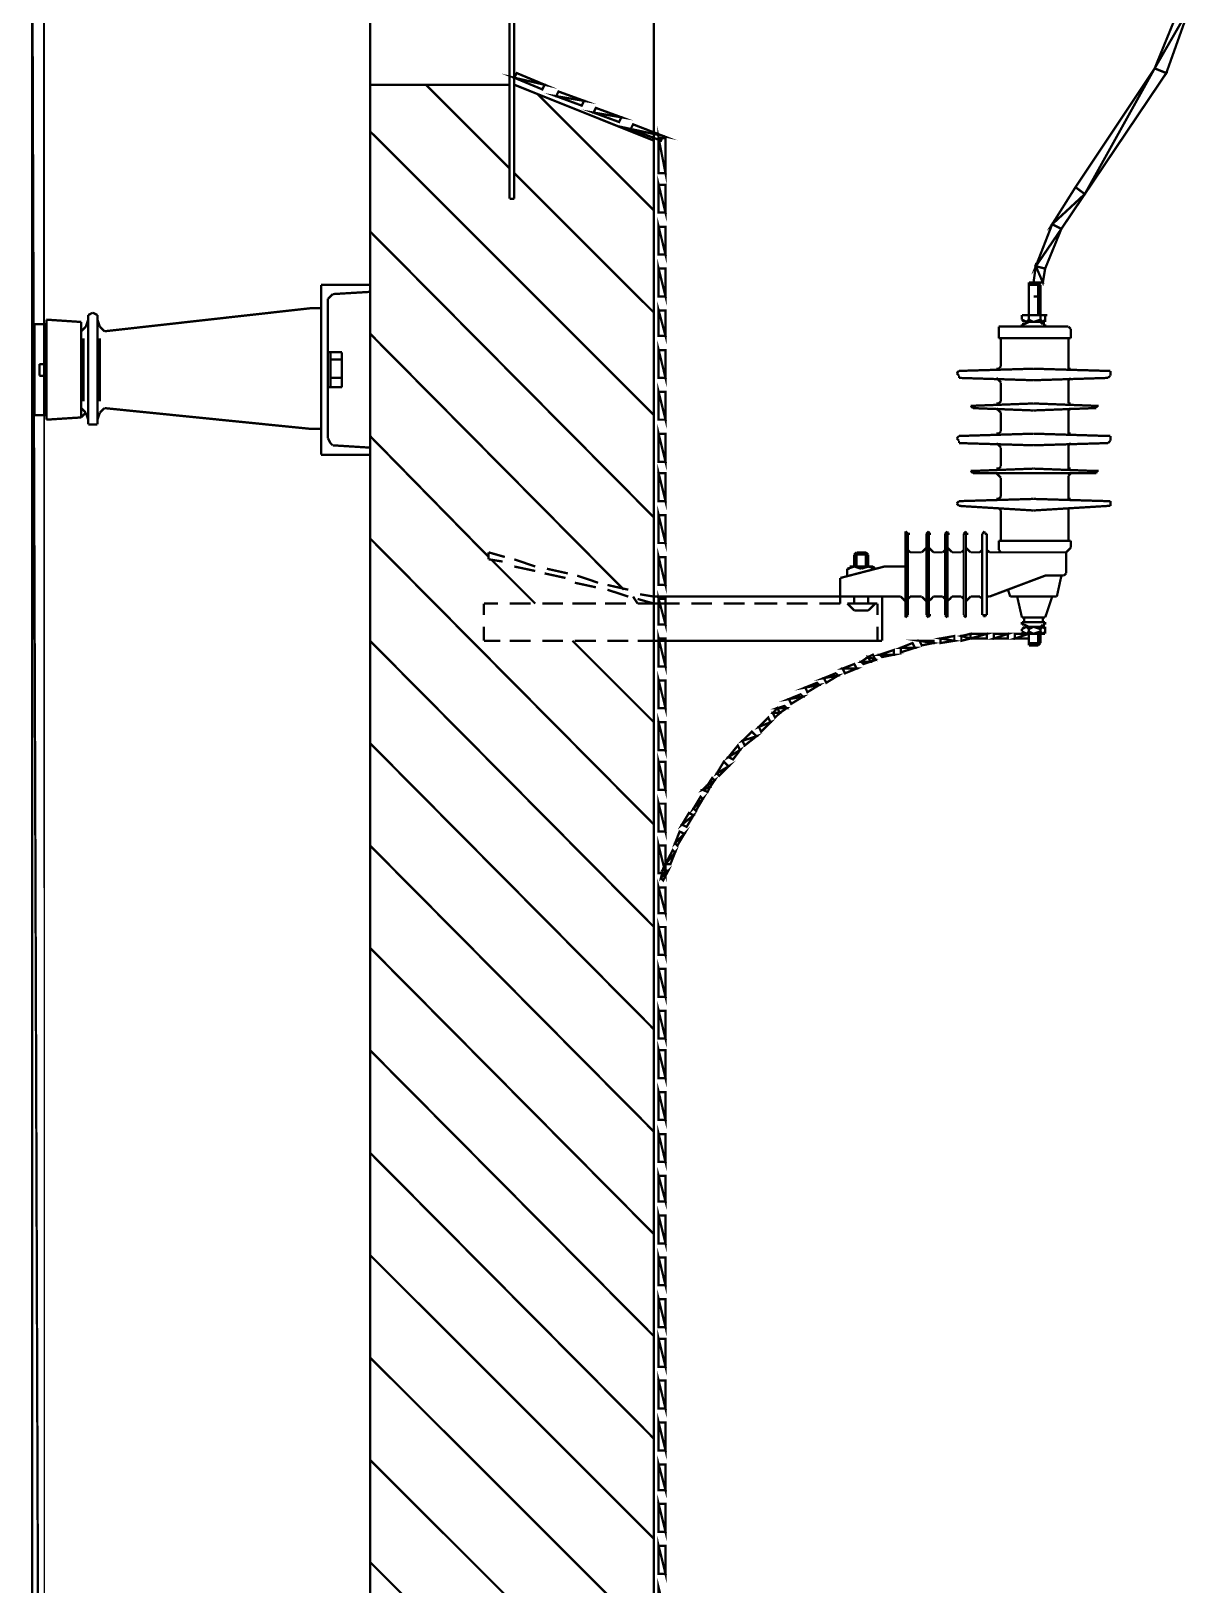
# Model space of a CAD drawing. Header units: metres. Extents: x 3290 to 4536, y 1562 to 1983.
# Drawn here: x 4060.8 to 4072.28, y 1719.01 to 1734.34 of the extents above; entities that cross this region are included whole.
import ezdxf

# ---------------------------------------------------------------- set-up
doc = ezdxf.new("R2010")
doc.units = ezdxf.units.M
for name, color, linetype in [('C00-00-00-BLACK', 7, 'Continuous'), ('C00-FF-00', 3, 'Continuous'), ('CFF-00-00', 1, 'Continuous')]:
    doc.layers.add(name, color=color, linetype=linetype)

msp = doc.modelspace()

# ---------------------------------------------------------------- linework, layer by layer
at = {"layer": 'C00-00-00-BLACK', "const_width": 0.0229}
for points in [[(4065.523, 1732.684), (4065.523, 1740.558)], [(4065.569, 1740.558), (4065.569, 1732.684)], [(4064.146, 1736.219), (4064.146, 1681.01)], [(4066.947, 1736.082), (4066.947, 1680.458)], [(4065.523, 1733.809), (4064.146, 1733.809)], [(4065.523, 1732.982), (4064.696, 1733.809)], [(4066.947, 1733.257), (4065.569, 1733.809)], [(4066.947, 1732.569), (4065.799, 1733.717)], [(4066.947, 1730.549), (4064.146, 1733.349)], [(4066.947, 1731.56), (4065.569, 1732.936)], [(4065.569, 1732.684), (4065.523, 1732.684)], [(4066.947, 1729.539), (4064.146, 1732.362)], [(4064.146, 1731.834), (4063.663, 1731.834)], [(4063.663, 1730.158), (4063.663, 1731.834)], [(4063.709, 1731.834), (4063.663, 1731.834)], [(4070.737, 1731.858), (4070.645, 1731.858)], [(4070.645, 1731.858), (4070.645, 1731.834)], [(4070.645, 1731.536), (4070.645, 1731.834)], [(4070.645, 1731.536), (4070.645, 1731.834)], [(4070.76, 1731.834), (4070.645, 1731.834)], [(4070.737, 1731.858), (4070.76, 1731.834)], [(4070.737, 1731.536), (4070.737, 1731.834)], [(4070.76, 1731.536), (4070.76, 1731.834)], [(4063.755, 1731.72), (4063.731, 1731.697)], [(4063.731, 1731.697), (4063.731, 1730.32)], [(4063.777, 1731.743), (4063.755, 1731.72)], [(4064.146, 1731.765), (4063.777, 1731.743)], [(4070.691, 1731.72), (4070.737, 1731.72)], [(4060.953, 1731.491), (4060.953, 1730.504)], [(4060.953, 1731.491), (4061.297, 1731.468)], [(4061.297, 1731.468), (4061.297, 1730.526)], [(4061.366, 1731.491), (4061.342, 1731.422)], [(4061.411, 1731.56), (4061.366, 1731.536)], [(4061.366, 1731.536), (4061.366, 1731.491)], [(4061.366, 1731.491), (4061.366, 1730.504)], [(4061.457, 1731.536), (4061.411, 1731.56)], [(4061.457, 1731.491), (4061.457, 1731.536)], [(4061.457, 1731.491), (4061.481, 1731.422)], [(4061.457, 1731.491), (4061.457, 1730.504)], [(4063.571, 1731.605), (4061.526, 1731.376)], [(4063.663, 1731.605), (4063.571, 1731.605)], [(4070.622, 1731.536), (4070.577, 1731.536)], [(4070.599, 1731.536), (4070.577, 1731.536)], [(4070.577, 1731.536), (4070.577, 1731.491)], [(4070.577, 1731.491), (4070.622, 1731.468)], [(4070.577, 1731.491), (4070.599, 1731.468)], [(4070.806, 1731.536), (4070.599, 1731.536)], [(4070.645, 1731.468), (4070.599, 1731.445)], [(4070.806, 1731.468), (4070.599, 1731.468)], [(4070.645, 1731.536), (4070.622, 1731.536)], [(4070.622, 1731.468), (4070.645, 1731.491)], [(4070.691, 1731.536), (4070.645, 1731.536)], [(4070.645, 1731.491), (4070.645, 1731.536)], [(4070.645, 1731.491), (4070.691, 1731.468)], [(4070.76, 1731.536), (4070.691, 1731.536)], [(4070.691, 1731.468), (4070.76, 1731.491)], [(4070.783, 1731.536), (4070.76, 1731.536)], [(4070.76, 1731.491), (4070.76, 1731.536)], [(4070.76, 1731.491), (4070.783, 1731.468)], [(4070.76, 1731.468), (4070.783, 1731.445)], [(4070.806, 1731.536), (4070.783, 1731.536)], [(4070.783, 1731.468), (4070.806, 1731.491)], [(4070.806, 1731.536), (4070.829, 1731.536)], [(4070.806, 1731.491), (4070.806, 1731.536)], [(4070.806, 1731.491), (4070.806, 1731.468)], [(4060.953, 1731.445), (4060.837, 1731.445)], [(4060.837, 1731.445), (4060.837, 1730.549)], [(4060.93, 1731.445), (4060.93, 1730.549)], [(4061.342, 1731.422), (4061.297, 1731.376)], [(4061.481, 1731.422), (4061.526, 1731.376)], [(4066.649, 1728.826), (4064.146, 1731.353)], [(4070.37, 1731.422), (4070.348, 1731.422)], [(4070.348, 1731.422), (4070.348, 1731.307)], [(4071.013, 1731.422), (4070.37, 1731.422)], [(4070.599, 1731.445), (4070.577, 1731.445)], [(4070.577, 1731.445), (4070.577, 1731.422)], [(4070.806, 1731.445), (4070.783, 1731.445)], [(4070.806, 1731.422), (4070.806, 1731.445)], [(4071.036, 1731.422), (4071.013, 1731.422)], [(4071.059, 1731.399), (4071.036, 1731.422)], [(4071.059, 1731.399), (4071.059, 1731.307)], [(4061.32, 1731.307), (4061.32, 1730.686)], [(4061.481, 1731.307), (4061.481, 1730.686)], [(4063.869, 1731.169), (4063.731, 1731.169)], [(4063.755, 1731.169), (4063.755, 1730.824)], [(4063.869, 1731.169), (4063.869, 1730.824)], [(4071.059, 1731.307), (4070.348, 1731.307)], [(4070.37, 1731.307), (4070.37, 1731.031)], [(4071.036, 1731.307), (4071.036, 1731.031)], [(4060.93, 1731.053), (4060.884, 1731.053)], [(4060.884, 1731.053), (4060.908, 1731.053)], [(4060.884, 1730.938), (4060.884, 1731.053)], [(4060.884, 1731.053), (4060.884, 1730.962)], [(4060.884, 1731.053), (4060.884, 1730.938)], [(4063.869, 1731.099), (4063.755, 1731.099)], [(4070.691, 1731.007), (4069.956, 1730.985)], [(4070.324, 1731.007), (4070.348, 1731.007)], [(4070.348, 1731.007), (4070.37, 1731.031)], [(4071.426, 1730.985), (4070.691, 1731.007)], [(4071.036, 1731.031), (4071.036, 1731.007)], [(4071.036, 1731.007), (4071.059, 1731.007)], [(4060.93, 1730.938), (4060.884, 1730.938)], [(4063.869, 1730.916), (4063.755, 1730.916)], [(4069.956, 1730.985), (4069.933, 1730.962)], [(4069.933, 1730.962), (4069.956, 1730.938)], [(4069.956, 1730.985), (4069.979, 1730.985)], [(4069.956, 1730.938), (4069.956, 1730.916)], [(4070.691, 1730.893), (4069.956, 1730.916)], [(4070.691, 1730.893), (4069.956, 1730.916)], [(4070.348, 1730.893), (4070.324, 1730.916)], [(4070.37, 1730.87), (4070.348, 1730.893)], [(4070.37, 1730.87), (4070.37, 1730.686)], [(4071.426, 1730.916), (4070.691, 1730.893)], [(4070.691, 1730.893), (4071.426, 1730.916)], [(4071.059, 1730.916), (4071.036, 1730.893)], [(4071.036, 1730.893), (4071.036, 1730.87)], [(4071.036, 1730.87), (4071.036, 1730.686)], [(4071.449, 1730.985), (4071.426, 1730.985)], [(4071.426, 1730.916), (4071.449, 1730.938)], [(4071.449, 1730.962), (4071.449, 1730.985)], [(4071.449, 1730.938), (4071.449, 1730.962)], [(4063.869, 1730.824), (4063.731, 1730.824)], [(4060.814, 1730.549), (4060.93, 1730.549)], [(4060.953, 1730.549), (4060.837, 1730.549)], [(4061.342, 1730.572), (4061.297, 1730.618)], [(4061.297, 1730.526), (4061.342, 1730.572)], [(4061.342, 1730.572), (4061.366, 1730.504)], [(4061.457, 1730.504), (4061.481, 1730.572)], [(4061.481, 1730.572), (4061.503, 1730.595)], [(4061.503, 1730.595), (4061.526, 1730.618)], [(4061.526, 1730.618), (4063.571, 1730.412)], [(4070.094, 1730.641), (4070.071, 1730.641)], [(4070.071, 1730.641), (4070.094, 1730.618)], [(4070.691, 1730.664), (4070.094, 1730.641)], [(4070.094, 1730.641), (4070.116, 1730.641)], [(4070.691, 1730.595), (4070.094, 1730.618)], [(4070.094, 1730.618), (4070.116, 1730.618)], [(4070.324, 1730.664), (4070.348, 1730.664)], [(4070.348, 1730.595), (4070.324, 1730.618)], [(4070.348, 1730.664), (4070.37, 1730.686)], [(4070.37, 1730.572), (4070.348, 1730.595)], [(4070.37, 1730.572), (4070.37, 1730.389)], [(4071.288, 1730.641), (4070.691, 1730.664)], [(4071.288, 1730.618), (4070.691, 1730.595)], [(4071.036, 1730.686), (4071.036, 1730.664)], [(4071.036, 1730.664), (4071.059, 1730.664)], [(4071.059, 1730.618), (4071.036, 1730.595)], [(4071.036, 1730.595), (4071.036, 1730.572)], [(4071.036, 1730.572), (4071.036, 1730.389)], [(4071.312, 1730.641), (4071.288, 1730.641)], [(4071.288, 1730.618), (4071.312, 1730.618)], [(4071.312, 1730.618), (4071.312, 1730.641)], [(4071.312, 1730.641), (4071.334, 1730.641)], [(4060.953, 1730.504), (4061.297, 1730.526)], [(4061.366, 1730.504), (4061.366, 1730.457)], [(4061.366, 1730.457), (4061.411, 1730.457)], [(4061.411, 1730.457), (4061.457, 1730.457)], [(4061.457, 1730.457), (4061.457, 1730.504)], [(4063.663, 1730.412), (4063.571, 1730.412)], [(4070.348, 1730.366), (4070.37, 1730.389)], [(4071.036, 1730.389), (4071.036, 1730.366)], [(4063.731, 1730.32), (4063.755, 1730.273)], [(4063.755, 1730.273), (4063.777, 1730.251)], [(4064.146, 1730.228), (4063.777, 1730.251)], [(4065.316, 1729.149), (4064.146, 1730.343)], [(4069.956, 1730.343), (4069.933, 1730.32)], [(4069.933, 1730.32), (4069.956, 1730.297)], [(4070.691, 1730.366), (4069.956, 1730.343)], [(4069.956, 1730.343), (4069.979, 1730.343)], [(4069.956, 1730.297), (4069.956, 1730.273)], [(4070.691, 1730.251), (4069.956, 1730.273)], [(4070.324, 1730.366), (4070.348, 1730.366)], [(4070.348, 1730.251), (4070.324, 1730.273)], [(4070.37, 1730.228), (4070.348, 1730.251)], [(4071.426, 1730.343), (4070.691, 1730.366)], [(4071.426, 1730.273), (4070.691, 1730.251)], [(4071.036, 1730.366), (4071.059, 1730.366)], [(4071.059, 1730.273), (4071.036, 1730.251)], [(4071.036, 1730.251), (4071.036, 1730.228)], [(4071.449, 1730.343), (4071.426, 1730.343)], [(4071.426, 1730.273), (4071.449, 1730.297)], [(4071.449, 1730.32), (4071.449, 1730.343)], [(4071.449, 1730.297), (4071.449, 1730.32)], [(4064.146, 1730.158), (4063.663, 1730.158)], [(4063.709, 1730.158), (4063.663, 1730.158)], [(4070.37, 1730.228), (4070.37, 1730.043)], [(4071.036, 1730.228), (4071.036, 1730.043)], [(4070.094, 1729.998), (4070.071, 1729.998)], [(4070.071, 1729.998), (4070.094, 1729.975)], [(4070.691, 1730.021), (4070.094, 1729.998)], [(4070.094, 1729.998), (4070.116, 1729.998)], [(4070.691, 1729.975), (4070.094, 1729.975)], [(4070.094, 1729.975), (4070.116, 1729.975)], [(4070.324, 1730.021), (4070.348, 1730.021)], [(4070.348, 1729.951), (4070.324, 1729.975)], [(4070.348, 1730.021), (4070.37, 1730.043)], [(4070.37, 1729.929), (4070.348, 1729.951)], [(4070.37, 1729.929), (4070.37, 1729.745)], [(4070.691, 1730.021), (4071.288, 1729.998)], [(4071.288, 1729.975), (4070.691, 1729.975)], [(4071.036, 1730.043), (4071.036, 1730.021)], [(4071.036, 1730.021), (4071.059, 1730.021)], [(4071.059, 1729.975), (4071.036, 1729.951)], [(4071.036, 1729.951), (4071.036, 1729.929)], [(4071.036, 1729.929), (4071.036, 1729.745)], [(4071.312, 1729.998), (4071.288, 1729.998)], [(4071.288, 1729.975), (4071.312, 1729.975)], [(4071.312, 1729.975), (4071.312, 1729.998)], [(4071.312, 1729.998), (4071.334, 1729.998)], [(4069.956, 1729.7), (4069.933, 1729.677)], [(4069.933, 1729.677), (4069.956, 1729.653)], [(4070.691, 1729.722), (4069.956, 1729.7)], [(4069.956, 1729.7), (4069.979, 1729.7)], [(4070.691, 1729.608), (4069.956, 1729.653)], [(4069.956, 1729.653), (4069.979, 1729.653)], [(4070.324, 1729.722), (4070.348, 1729.722)], [(4070.348, 1729.631), (4070.324, 1729.631)], [(4070.348, 1729.722), (4070.37, 1729.745)], [(4070.37, 1729.608), (4070.348, 1729.631)], [(4071.426, 1729.7), (4070.691, 1729.722)], [(4071.426, 1729.653), (4070.691, 1729.608)], [(4071.036, 1729.745), (4071.036, 1729.722)], [(4071.036, 1729.722), (4071.059, 1729.722)], [(4071.059, 1729.631), (4071.036, 1729.631)], [(4071.036, 1729.631), (4071.036, 1729.608)], [(4071.449, 1729.7), (4071.426, 1729.7)], [(4071.426, 1729.653), (4071.449, 1729.653)], [(4071.449, 1729.677), (4071.449, 1729.7)], [(4071.449, 1729.653), (4071.449, 1729.677)], [(4070.37, 1729.608), (4070.37, 1729.309)], [(4071.036, 1729.608), (4071.036, 1729.309)], [(4066.947, 1726.508), (4064.146, 1729.333)], [(4069.452, 1729.378), (4069.427, 1729.402)], [(4069.427, 1729.402), (4069.427, 1729.378)], [(4069.427, 1729.378), (4069.427, 1728.575)], [(4069.427, 1729.378), (4069.452, 1729.378)], [(4069.452, 1729.378), (4069.452, 1728.575)], [(4069.452, 1729.378), (4069.474, 1729.378)], [(4069.658, 1729.402), (4069.634, 1729.378)], [(4069.634, 1729.378), (4069.634, 1728.575)], [(4069.658, 1729.378), (4069.658, 1729.402)], [(4069.658, 1729.378), (4069.658, 1728.575)], [(4069.658, 1729.378), (4069.681, 1729.378)], [(4069.841, 1729.402), (4069.819, 1729.378)], [(4069.819, 1729.378), (4069.819, 1728.575)], [(4069.819, 1729.378), (4069.841, 1729.378)], [(4069.841, 1729.378), (4069.841, 1729.402)], [(4069.841, 1729.378), (4069.841, 1728.575)], [(4069.841, 1729.378), (4069.865, 1729.378)], [(4070.025, 1729.402), (4070.002, 1729.378)], [(4070.002, 1729.378), (4070.002, 1728.575)], [(4070.002, 1729.378), (4070.025, 1729.378)], [(4070.025, 1729.378), (4070.025, 1729.402)], [(4070.025, 1729.378), (4070.025, 1728.575)], [(4070.025, 1729.378), (4070.047, 1729.378)], [(4070.208, 1729.402), (4070.186, 1729.378)], [(4070.186, 1729.378), (4070.186, 1728.575)], [(4070.208, 1729.378), (4070.208, 1729.402)], [(4070.232, 1729.378), (4070.208, 1729.378)], [(4070.232, 1729.378), (4070.232, 1728.575)], [(4065.476, 1729.149), (4065.316, 1729.195)], [(4065.316, 1729.126), (4065.316, 1729.195)], [(4068.923, 1729.172), (4068.946, 1729.195)], [(4068.923, 1729.172), (4068.923, 1729.055)], [(4069.06, 1729.172), (4068.923, 1729.172)], [(4068.946, 1729.195), (4069.038, 1729.195)], [(4068.946, 1729.172), (4068.946, 1729.055)], [(4069.06, 1729.172), (4069.038, 1729.195)], [(4069.038, 1729.172), (4069.038, 1729.055)], [(4069.06, 1729.172), (4069.06, 1729.055)], [(4069.452, 1729.241), (4069.452, 1729.218)], [(4069.452, 1729.218), (4069.474, 1729.195)], [(4069.589, 1729.195), (4069.474, 1729.195)], [(4069.589, 1729.195), (4069.612, 1729.218)], [(4069.612, 1729.218), (4069.634, 1729.241)], [(4069.658, 1729.241), (4069.681, 1729.218)], [(4069.681, 1729.218), (4069.703, 1729.195)], [(4069.795, 1729.195), (4069.703, 1729.195)], [(4069.795, 1729.195), (4069.819, 1729.218)], [(4069.819, 1729.218), (4069.819, 1729.241)], [(4069.841, 1729.241), (4069.865, 1729.218)], [(4069.865, 1729.218), (4069.887, 1729.195)], [(4069.979, 1729.195), (4069.887, 1729.195)], [(4069.979, 1729.195), (4070.002, 1729.218)], [(4070.002, 1729.218), (4070.002, 1729.241)], [(4070.025, 1729.241), (4070.047, 1729.218)], [(4070.047, 1729.218), (4070.071, 1729.195)], [(4070.162, 1729.195), (4070.071, 1729.195)], [(4070.162, 1729.195), (4070.186, 1729.218)], [(4070.186, 1729.218), (4070.186, 1729.241)], [(4070.232, 1729.241), (4070.232, 1729.218)], [(4070.232, 1729.218), (4070.256, 1729.195)], [(4070.256, 1729.195), (4071.013, 1729.195)], [(4071.059, 1729.309), (4070.348, 1729.309)], [(4070.348, 1729.309), (4070.348, 1729.241)], [(4070.348, 1729.241), (4070.348, 1729.218)], [(4070.348, 1729.218), (4070.37, 1729.195)], [(4071.013, 1729.195), (4070.989, 1729.195)], [(4071.013, 1729.195), (4071.036, 1729.218)], [(4071.013, 1729.172), (4071.013, 1729.195)], [(4071.013, 1729.011), (4071.013, 1729.172)], [(4071.036, 1729.218), (4071.059, 1729.241)], [(4071.059, 1729.309), (4071.059, 1729.241)], [(4065.454, 1729.104), (4065.316, 1729.126)], [(4065.776, 1728.689), (4065.339, 1729.126)], [(4065.776, 1729.055), (4065.569, 1729.126)], [(4065.776, 1729.011), (4065.569, 1729.055)], [(4066.097, 1728.987), (4065.891, 1729.033)], [(4069.221, 1729.055), (4068.785, 1728.942)], [(4068.923, 1729.055), (4068.854, 1729.033)], [(4068.854, 1729.033), (4068.877, 1729.033)], [(4068.854, 1729.033), (4068.854, 1728.965)], [(4068.877, 1729.055), (4069.106, 1729.055)], [(4068.992, 1729.033), (4068.923, 1729.055)], [(4069.06, 1729.055), (4068.992, 1729.033)], [(4069.13, 1729.033), (4069.06, 1729.055)], [(4069.13, 1729.033), (4069.106, 1729.055)], [(4069.427, 1729.055), (4069.221, 1729.055)], [(4071.013, 1728.987), (4071.013, 1729.011)], [(4066.074, 1728.942), (4065.868, 1728.987)], [(4066.374, 1728.85), (4066.166, 1728.895)], [(4066.396, 1728.895), (4066.189, 1728.965)], [(4066.694, 1728.826), (4066.488, 1728.873)], [(4068.785, 1728.942), (4068.785, 1728.758)], [(4070.256, 1728.758), (4070.806, 1728.965)], [(4070.989, 1728.965), (4070.806, 1728.965)], [(4070.966, 1728.965), (4070.921, 1728.758)], [(4070.989, 1728.965), (4071.013, 1728.987)], [(4066.694, 1728.758), (4066.488, 1728.826)], [(4066.786, 1728.689), (4066.741, 1728.758)], [(4066.947, 1728.689), (4066.786, 1728.735)], [(4066.947, 1728.758), (4066.809, 1728.781)], [(4069.381, 1728.758), (4066.947, 1728.758)], [(4068.785, 1728.689), (4068.785, 1728.758)], [(4068.923, 1728.758), (4068.923, 1728.689)], [(4069.06, 1728.758), (4069.06, 1728.689)], [(4069.198, 1728.322), (4069.198, 1728.758)], [(4069.404, 1728.735), (4069.381, 1728.758)], [(4069.427, 1728.713), (4069.404, 1728.735)], [(4069.474, 1728.758), (4069.452, 1728.735)], [(4069.452, 1728.735), (4069.452, 1728.713)], [(4069.589, 1728.758), (4069.474, 1728.758)], [(4069.612, 1728.735), (4069.589, 1728.758)], [(4069.634, 1728.713), (4069.612, 1728.735)], [(4069.681, 1728.735), (4069.658, 1728.713)], [(4069.703, 1728.758), (4069.681, 1728.735)], [(4069.795, 1728.758), (4069.703, 1728.758)], [(4069.819, 1728.735), (4069.795, 1728.758)], [(4069.819, 1728.713), (4069.819, 1728.735)], [(4069.865, 1728.735), (4069.841, 1728.713)], [(4069.887, 1728.758), (4069.865, 1728.735)], [(4069.979, 1728.758), (4069.887, 1728.758)], [(4070.002, 1728.735), (4069.979, 1728.758)], [(4070.002, 1728.713), (4070.002, 1728.735)], [(4070.047, 1728.735), (4070.025, 1728.713)], [(4070.071, 1728.758), (4070.047, 1728.735)], [(4070.162, 1728.758), (4070.071, 1728.758)], [(4070.186, 1728.735), (4070.162, 1728.758)], [(4070.186, 1728.713), (4070.186, 1728.735)], [(4070.256, 1728.758), (4070.232, 1728.758)], [(4070.232, 1728.758), (4070.232, 1728.735)], [(4070.439, 1728.826), (4070.461, 1728.758)], [(4070.921, 1728.758), (4070.461, 1728.758)], [(4070.53, 1728.758), (4070.577, 1728.552)], [(4070.875, 1728.758), (4070.806, 1728.552)], [(4065.407, 1728.689), (4065.27, 1728.689)], [(4065.27, 1728.575), (4065.27, 1728.689)], [(4065.73, 1728.689), (4065.523, 1728.689)], [(4066.051, 1728.689), (4065.845, 1728.689)], [(4066.374, 1728.689), (4066.143, 1728.689)], [(4066.672, 1728.689), (4066.465, 1728.689)], [(4066.947, 1728.689), (4066.786, 1728.689)], [(4066.947, 1728.689), (4067.2, 1728.689)], [(4067.315, 1728.689), (4067.521, 1728.689)], [(4067.636, 1728.689), (4067.842, 1728.689)], [(4067.936, 1728.689), (4068.165, 1728.689)], [(4068.256, 1728.689), (4068.463, 1728.689)], [(4068.577, 1728.689), (4068.785, 1728.689)], [(4068.854, 1728.689), (4069.13, 1728.689)], [(4068.854, 1728.689), (4068.923, 1728.621)], [(4069.13, 1728.689), (4068.854, 1728.689)], [(4068.854, 1728.689), (4068.877, 1728.689)], [(4068.9, 1728.689), (4069.152, 1728.689)], [(4068.923, 1728.621), (4068.992, 1728.621)], [(4068.992, 1728.621), (4069.06, 1728.621)], [(4068.992, 1728.621), (4069.014, 1728.621)], [(4069.06, 1728.621), (4069.13, 1728.689)], [(4069.13, 1728.689), (4069.152, 1728.689)], [(4069.152, 1728.575), (4069.152, 1728.689)], [(4069.427, 1728.575), (4069.427, 1728.552)], [(4069.427, 1728.552), (4069.452, 1728.575)], [(4069.634, 1728.575), (4069.658, 1728.575)], [(4069.634, 1728.575), (4069.658, 1728.552)], [(4069.658, 1728.552), (4069.658, 1728.575)], [(4069.658, 1728.575), (4069.681, 1728.575)], [(4069.819, 1728.575), (4069.841, 1728.552)], [(4069.841, 1728.552), (4069.841, 1728.575)], [(4070.002, 1728.575), (4070.025, 1728.552)], [(4070.025, 1728.552), (4070.025, 1728.575)], [(4070.186, 1728.575), (4070.208, 1728.575)], [(4070.208, 1728.575), (4070.208, 1728.552)], [(4070.208, 1728.552), (4070.208, 1728.575)], [(4070.208, 1728.575), (4070.232, 1728.575)], [(4070.577, 1728.552), (4070.806, 1728.552)], [(4070.599, 1728.552), (4070.599, 1728.506)], [(4070.783, 1728.552), (4070.783, 1728.506)], [(4065.27, 1728.322), (4065.27, 1728.46)], [(4069.152, 1728.322), (4069.152, 1728.46)], [(4070.577, 1728.506), (4070.806, 1728.506)], [(4070.577, 1728.482), (4070.577, 1728.506)], [(4070.599, 1728.482), (4070.577, 1728.482)], [(4070.622, 1728.46), (4070.577, 1728.437)], [(4070.577, 1728.437), (4070.599, 1728.46)], [(4070.577, 1728.414), (4070.577, 1728.437)], [(4070.577, 1728.414), (4070.622, 1728.391)], [(4070.599, 1728.391), (4070.577, 1728.414)], [(4070.645, 1728.46), (4070.599, 1728.482)], [(4070.599, 1728.46), (4070.806, 1728.46)], [(4070.645, 1728.437), (4070.622, 1728.46)], [(4070.622, 1728.391), (4070.645, 1728.414)], [(4070.691, 1728.46), (4070.645, 1728.437)], [(4070.645, 1728.437), (4070.645, 1728.414)], [(4070.645, 1728.414), (4070.691, 1728.391)], [(4070.76, 1728.437), (4070.691, 1728.46)], [(4070.691, 1728.391), (4070.76, 1728.414)], [(4070.783, 1728.482), (4070.76, 1728.46)], [(4070.783, 1728.46), (4070.76, 1728.437)], [(4070.76, 1728.437), (4070.76, 1728.414)], [(4070.76, 1728.414), (4070.783, 1728.391)], [(4070.806, 1728.482), (4070.783, 1728.482)], [(4070.806, 1728.437), (4070.783, 1728.46)], [(4070.783, 1728.391), (4070.806, 1728.414)], [(4070.806, 1728.506), (4070.806, 1728.482)], [(4070.806, 1728.46), (4070.806, 1728.437)], [(4070.806, 1728.437), (4070.806, 1728.414)], [(4070.806, 1728.414), (4070.806, 1728.391)], [(4066.947, 1725.498), (4064.146, 1728.322)], [(4065.431, 1728.322), (4065.27, 1728.322)], [(4065.73, 1728.322), (4065.523, 1728.322)], [(4066.051, 1728.322), (4065.845, 1728.322)], [(4066.947, 1727.518), (4066.143, 1728.322)], [(4066.374, 1728.322), (4066.166, 1728.322)], [(4066.694, 1728.322), (4066.488, 1728.322)], [(4066.947, 1728.322), (4066.786, 1728.322)], [(4066.947, 1728.322), (4069.198, 1728.322)], [(4070.599, 1728.391), (4070.806, 1728.391)], [(4070.599, 1728.391), (4070.806, 1728.391)], [(4070.645, 1728.391), (4070.645, 1728.3)], [(4070.645, 1728.391), (4070.645, 1728.3)], [(4070.76, 1728.3), (4070.645, 1728.3)], [(4070.645, 1728.277), (4070.645, 1728.3)], [(4070.737, 1728.277), (4070.645, 1728.277)], [(4070.737, 1728.391), (4070.737, 1728.3)], [(4070.737, 1728.277), (4070.76, 1728.3)], [(4070.76, 1728.391), (4070.76, 1728.3)], [(4066.947, 1724.488), (4064.146, 1727.312)], [(4066.947, 1723.478), (4064.146, 1726.302)], [(4066.947, 1722.467), (4064.146, 1725.292)], [(4066.947, 1721.459), (4064.146, 1724.282)], [(4066.947, 1720.449), (4064.146, 1723.271)], [(4066.947, 1719.462), (4064.146, 1722.261)], [(4066.947, 1718.452), (4064.146, 1721.251)], [(4066.947, 1717.441), (4064.146, 1720.241)], [(4066.947, 1716.43), (4064.146, 1719.232)]]:
    msp.add_lwpolyline(points, dxfattribs=at)
at = {"layer": 'C00-FF-00', "const_width": 0.0229}
for points in [[(4065.868, 1733.809), (4065.569, 1733.878), (4065.593, 1733.924), (4065.868, 1733.809)], [(4065.845, 1733.763), (4065.868, 1733.809), (4065.569, 1733.878), (4065.845, 1733.763)], [(4066.234, 1733.603), (4066.258, 1733.65), (4065.982, 1733.696), (4066.234, 1733.603)], [(4066.258, 1733.65), (4065.982, 1733.696), (4066.005, 1733.742), (4066.258, 1733.65)], [(4066.603, 1733.441), (4066.625, 1733.488), (4066.351, 1733.534), (4066.603, 1733.441)], [(4066.625, 1733.488), (4066.351, 1733.534), (4066.374, 1733.58), (4066.625, 1733.488)], [(4067.016, 1733.257), (4067.038, 1733.303), (4066.718, 1733.372), (4067.016, 1733.257)], [(4067.038, 1733.303), (4066.718, 1733.372), (4066.741, 1733.418), (4067.038, 1733.303)], [(4066.993, 1732.936), (4067.061, 1732.936), (4066.993, 1733.281), (4066.993, 1732.936)], [(4067.061, 1732.936), (4066.993, 1733.281), (4067.061, 1733.281), (4067.061, 1732.936)], [(4066.993, 1732.547), (4067.061, 1732.547), (4066.993, 1732.822), (4066.993, 1732.547)], [(4067.061, 1732.547), (4066.993, 1732.822), (4067.061, 1732.822), (4067.061, 1732.547)], [(4067.061, 1732.133), (4066.993, 1732.407), (4067.061, 1732.407), (4067.061, 1732.133)], [(4066.993, 1732.133), (4067.061, 1732.133), (4066.993, 1732.407), (4066.993, 1732.133)], [(4066.993, 1731.72), (4067.061, 1731.72), (4066.993, 1731.995), (4066.993, 1731.72)], [(4067.061, 1731.72), (4066.993, 1731.995), (4067.061, 1731.995), (4067.061, 1731.72)], [(4066.993, 1731.33), (4067.061, 1731.33), (4066.993, 1731.582), (4066.993, 1731.33)], [(4067.061, 1731.33), (4066.993, 1731.582), (4067.061, 1731.582), (4067.061, 1731.33)], [(4067.061, 1730.916), (4066.993, 1731.191), (4067.061, 1731.191), (4067.061, 1730.916)], [(4066.993, 1730.916), (4067.061, 1730.916), (4066.993, 1731.191), (4066.993, 1730.916)], [(4066.993, 1730.504), (4067.061, 1730.504), (4066.993, 1730.778), (4066.993, 1730.504)], [(4067.061, 1730.504), (4066.993, 1730.778), (4067.061, 1730.778), (4067.061, 1730.504)], [(4066.993, 1730.089), (4067.061, 1730.089), (4066.993, 1730.364), (4066.993, 1730.089)], [(4067.061, 1730.089), (4066.993, 1730.364), (4067.061, 1730.364), (4067.061, 1730.089)], [(4067.061, 1729.7), (4066.993, 1729.975), (4067.061, 1729.975), (4067.061, 1729.7)], [(4066.993, 1729.7), (4067.061, 1729.7), (4066.993, 1729.975), (4066.993, 1729.7)], [(4066.993, 1729.287), (4067.061, 1729.287), (4066.993, 1729.562), (4066.993, 1729.287)], [(4067.061, 1729.287), (4066.993, 1729.562), (4067.061, 1729.562), (4067.061, 1729.287)], [(4066.993, 1728.873), (4067.061, 1728.873), (4066.993, 1729.148), (4066.993, 1728.873)], [(4067.061, 1728.873), (4066.993, 1729.148), (4067.061, 1729.148), (4067.061, 1728.873)], [(4067.061, 1728.482), (4066.993, 1728.735), (4067.061, 1728.735), (4067.061, 1728.482)], [(4066.993, 1728.482), (4067.061, 1728.482), (4066.993, 1728.735), (4066.993, 1728.482)], [(4066.993, 1728.07), (4067.061, 1728.07), (4066.993, 1728.345), (4066.993, 1728.07)], [(4070.071, 1728.345), (4070.232, 1728.391), (4070.232, 1728.345), (4070.071, 1728.345)], [(4070.301, 1728.345), (4070.439, 1728.391), (4070.439, 1728.345), (4070.301, 1728.345)], [(4070.508, 1728.345), (4070.645, 1728.391), (4070.645, 1728.345), (4070.508, 1728.345)], [(4067.061, 1728.07), (4066.993, 1728.345), (4067.061, 1728.345), (4067.061, 1728.07)], [(4069.497, 1728.3), (4069.521, 1728.253), (4069.381, 1728.253), (4069.497, 1728.3)], [(4069.521, 1728.253), (4069.381, 1728.253), (4069.381, 1728.208), (4069.521, 1728.253)], [(4069.703, 1728.322), (4069.703, 1728.3), (4069.566, 1728.322), (4069.703, 1728.322)], [(4069.703, 1728.3), (4069.566, 1728.322), (4069.589, 1728.277), (4069.703, 1728.3)], [(4069.91, 1728.369), (4069.91, 1728.322), (4069.773, 1728.345), (4069.91, 1728.369)], [(4069.91, 1728.322), (4069.773, 1728.345), (4069.773, 1728.3), (4069.91, 1728.322)], [(4070.071, 1728.391), (4070.071, 1728.345), (4069.979, 1728.369), (4070.071, 1728.391)], [(4070.071, 1728.345), (4069.979, 1728.369), (4069.979, 1728.322), (4070.071, 1728.345)], [(4070.071, 1728.391), (4070.071, 1728.345), (4070.232, 1728.391), (4070.071, 1728.391)], [(4070.301, 1728.391), (4070.301, 1728.345), (4070.439, 1728.391), (4070.301, 1728.391)], [(4070.508, 1728.391), (4070.508, 1728.345), (4070.645, 1728.391), (4070.508, 1728.391)], [(4068.923, 1728.093), (4068.946, 1728.048), (4068.808, 1728.048), (4068.923, 1728.093)], [(4069.06, 1728.162), (4069.083, 1728.116), (4068.992, 1728.116), (4069.06, 1728.162)], [(4069.083, 1728.116), (4068.992, 1728.116), (4069.014, 1728.093), (4069.083, 1728.116)], [(4069.106, 1728.185), (4069.13, 1728.139), (4069.06, 1728.162), (4069.106, 1728.185)], [(4069.13, 1728.139), (4069.06, 1728.162), (4069.083, 1728.116), (4069.13, 1728.139)], [(4069.312, 1728.231), (4069.312, 1728.185), (4069.175, 1728.185), (4069.312, 1728.231)], [(4069.312, 1728.185), (4069.175, 1728.185), (4069.198, 1728.162), (4069.312, 1728.185)], [(4066.993, 1727.657), (4067.061, 1727.657), (4066.993, 1727.931), (4066.993, 1727.657)], [(4068.739, 1728.001), (4068.763, 1727.979), (4068.623, 1727.954), (4068.739, 1728.001)], [(4068.763, 1727.979), (4068.623, 1727.954), (4068.647, 1727.908), (4068.763, 1727.979)], [(4068.946, 1728.048), (4068.808, 1728.048), (4068.831, 1728.001), (4068.946, 1728.048)], [(4067.061, 1727.657), (4066.993, 1727.931), (4067.061, 1727.931), (4067.061, 1727.657)], [(4068.394, 1727.794), (4068.417, 1727.771), (4068.278, 1727.747), (4068.394, 1727.794)], [(4068.555, 1727.908), (4068.577, 1727.886), (4068.439, 1727.861), (4068.555, 1727.908)], [(4068.577, 1727.886), (4068.439, 1727.861), (4068.461, 1727.815), (4068.577, 1727.886)], [(4068.234, 1727.679), (4068.256, 1727.657), (4068.165, 1727.657), (4068.234, 1727.679)], [(4068.165, 1727.657), (4068.188, 1727.61), (4068.119, 1727.61), (4068.165, 1727.657)], [(4068.256, 1727.657), (4068.165, 1727.657), (4068.188, 1727.61), (4068.256, 1727.657)], [(4068.417, 1727.771), (4068.278, 1727.747), (4068.301, 1727.7), (4068.417, 1727.771)], [(4067.061, 1727.244), (4066.993, 1727.518), (4067.061, 1727.518), (4067.061, 1727.244)], [(4066.993, 1727.244), (4067.061, 1727.244), (4066.993, 1727.518), (4066.993, 1727.244)], [(4068.074, 1727.565), (4068.096, 1727.518), (4067.982, 1727.473), (4068.074, 1727.565)], [(4068.096, 1727.518), (4067.982, 1727.473), (4068.004, 1727.426), (4068.096, 1727.518)], [(4068.188, 1727.61), (4068.119, 1727.61), (4068.142, 1727.565), (4068.188, 1727.61)], [(4067.912, 1727.426), (4067.959, 1727.381), (4067.82, 1727.335), (4067.912, 1727.426)], [(4067.959, 1727.381), (4067.82, 1727.335), (4067.842, 1727.289), (4067.959, 1727.381)], [(4066.993, 1726.852), (4067.061, 1726.852), (4066.993, 1727.127), (4066.993, 1726.852)], [(4067.774, 1727.289), (4067.796, 1727.244), (4067.682, 1727.175), (4067.774, 1727.289)], [(4067.796, 1727.244), (4067.682, 1727.175), (4067.728, 1727.152), (4067.796, 1727.244)], [(4067.061, 1726.852), (4066.993, 1727.127), (4067.061, 1727.127), (4067.061, 1726.852)], [(4067.636, 1727.129), (4067.682, 1727.083), (4067.567, 1727.014), (4067.636, 1727.129)], [(4067.682, 1727.083), (4067.567, 1727.014), (4067.59, 1726.992), (4067.682, 1727.083)], [(4067.476, 1726.899), (4067.499, 1726.877), (4067.429, 1726.852), (4067.476, 1726.899)], [(4067.499, 1726.877), (4067.429, 1726.852), (4067.476, 1726.83), (4067.499, 1726.877)], [(4067.521, 1726.968), (4067.545, 1726.945), (4067.476, 1726.899), (4067.521, 1726.968)], [(4067.545, 1726.945), (4067.476, 1726.899), (4067.499, 1726.877), (4067.545, 1726.945)], [(4067.061, 1726.44), (4066.993, 1726.715), (4067.061, 1726.715), (4067.061, 1726.44)], [(4066.993, 1726.44), (4067.061, 1726.44), (4066.993, 1726.715), (4066.993, 1726.44)], [(4067.407, 1726.784), (4067.429, 1726.761), (4067.338, 1726.669), (4067.407, 1726.784)], [(4067.429, 1726.761), (4067.338, 1726.669), (4067.361, 1726.646), (4067.429, 1726.761)], [(4067.292, 1726.623), (4067.338, 1726.601), (4067.223, 1726.508), (4067.292, 1726.623)], [(4067.338, 1726.601), (4067.223, 1726.508), (4067.269, 1726.486), (4067.338, 1726.601)], [(4067.2, 1726.44), (4067.247, 1726.417), (4067.155, 1726.325), (4067.2, 1726.44)], [(4067.247, 1726.417), (4067.155, 1726.325), (4067.178, 1726.302), (4067.247, 1726.417)], [(4067.061, 1726.028), (4066.993, 1726.302), (4067.061, 1726.302), (4067.061, 1726.028)], [(4066.993, 1726.028), (4067.061, 1726.028), (4066.993, 1726.302), (4066.993, 1726.028)], [(4067.132, 1726.257), (4067.155, 1726.233), (4067.061, 1726.118), (4067.132, 1726.257)], [(4067.155, 1726.233), (4067.061, 1726.118), (4067.109, 1726.118), (4067.155, 1726.233)], [(4067.085, 1726.05), (4067.016, 1725.981), (4067.038, 1725.958), (4067.085, 1726.05)], [(4066.993, 1725.635), (4067.061, 1725.635), (4066.993, 1725.888), (4066.993, 1725.635)], [(4067.038, 1726.073), (4067.085, 1726.05), (4067.016, 1725.981), (4067.038, 1726.073)], [(4067.061, 1725.635), (4066.993, 1725.888), (4067.061, 1725.888), (4067.061, 1725.635)], [(4067.061, 1725.223), (4066.993, 1725.498), (4067.061, 1725.498), (4067.061, 1725.223)], [(4066.993, 1725.223), (4067.061, 1725.223), (4066.993, 1725.498), (4066.993, 1725.223)], [(4067.061, 1724.81), (4066.993, 1725.085), (4067.061, 1725.085), (4067.061, 1724.81)], [(4066.993, 1724.81), (4067.061, 1724.81), (4066.993, 1725.085), (4066.993, 1724.81)], [(4066.993, 1724.397), (4067.061, 1724.397), (4066.993, 1724.671), (4066.993, 1724.397)], [(4067.061, 1724.397), (4066.993, 1724.671), (4067.061, 1724.671), (4067.061, 1724.397)], [(4067.061, 1724.006), (4066.993, 1724.282), (4067.061, 1724.282), (4067.061, 1724.006)], [(4066.993, 1724.006), (4067.061, 1724.006), (4066.993, 1724.282), (4066.993, 1724.006)], [(4066.993, 1723.594), (4067.061, 1723.594), (4066.993, 1723.869), (4066.993, 1723.594)], [(4067.061, 1723.594), (4066.993, 1723.869), (4067.061, 1723.869), (4067.061, 1723.594)], [(4066.993, 1723.18), (4067.061, 1723.18), (4066.993, 1723.455), (4066.993, 1723.18)], [(4067.061, 1723.18), (4066.993, 1723.455), (4067.061, 1723.455), (4067.061, 1723.18)], [(4067.061, 1722.79), (4066.993, 1723.042), (4067.061, 1723.042), (4067.061, 1722.79)], [(4066.993, 1722.79), (4067.061, 1722.79), (4066.993, 1723.042), (4066.993, 1722.79)], [(4066.993, 1722.376), (4067.061, 1722.376), (4066.993, 1722.651), (4066.993, 1722.376)], [(4067.061, 1722.376), (4066.993, 1722.651), (4067.061, 1722.651), (4067.061, 1722.376)], [(4066.993, 1721.963), (4067.061, 1721.963), (4066.993, 1722.238), (4066.993, 1721.963)], [(4067.061, 1721.963), (4066.993, 1722.238), (4067.061, 1722.238), (4067.061, 1721.963)], [(4067.061, 1721.55), (4066.993, 1721.826), (4067.061, 1721.826), (4067.061, 1721.55)], [(4066.993, 1721.55), (4067.061, 1721.55), (4066.993, 1721.826), (4066.993, 1721.55)], [(4066.993, 1721.159), (4067.061, 1721.159), (4066.993, 1721.434), (4066.993, 1721.159)], [(4067.061, 1721.159), (4066.993, 1721.434), (4067.061, 1721.434), (4067.061, 1721.159)], [(4066.993, 1720.746), (4067.061, 1720.746), (4066.993, 1721.022), (4066.993, 1720.746)], [(4067.061, 1720.746), (4066.993, 1721.022), (4067.061, 1721.022), (4067.061, 1720.746)], [(4067.061, 1720.333), (4066.993, 1720.609), (4067.061, 1720.609), (4067.061, 1720.333)], [(4066.993, 1720.333), (4067.061, 1720.333), (4066.993, 1720.609), (4066.993, 1720.333)], [(4066.993, 1719.942), (4067.061, 1719.942), (4066.993, 1720.195), (4066.993, 1719.942)], [(4067.061, 1719.942), (4066.993, 1720.195), (4067.061, 1720.195), (4067.061, 1719.942)], [(4066.993, 1719.53), (4067.061, 1719.53), (4066.993, 1719.805), (4066.993, 1719.53)], [(4067.061, 1719.53), (4066.993, 1719.805), (4067.061, 1719.805), (4067.061, 1719.53)], [(4067.061, 1719.115), (4066.993, 1719.391), (4067.061, 1719.391), (4067.061, 1719.115)], [(4066.993, 1719.115), (4067.061, 1719.115), (4066.993, 1719.391), (4066.993, 1719.115)], [(4066.993, 1718.703), (4067.061, 1718.703), (4066.993, 1718.978), (4066.993, 1718.703)]]:
    msp.add_lwpolyline(points, close=True, dxfattribs=at)
for points in [[(4065.569, 1733.878), (4065.593, 1733.924)], [(4066.993, 1733.281), (4067.061, 1733.281)], [(4070.645, 1728.391), (4070.645, 1728.345)]]:
    msp.add_lwpolyline(points, dxfattribs=at)
at = {"layer": 'C00-FF-00'}
for points in [[(4065.868, 1733.809), (4065.569, 1733.878), (4065.593, 1733.924), (4065.868, 1733.809)], [(4065.845, 1733.763), (4065.868, 1733.809), (4065.569, 1733.878), (4065.845, 1733.763)], [(4066.258, 1733.65), (4065.982, 1733.696), (4066.005, 1733.742), (4066.258, 1733.65)], [(4066.234, 1733.603), (4066.258, 1733.65), (4065.982, 1733.696), (4066.234, 1733.603)], [(4066.625, 1733.488), (4066.351, 1733.534), (4066.374, 1733.58), (4066.625, 1733.488)], [(4066.603, 1733.441), (4066.625, 1733.488), (4066.351, 1733.534), (4066.603, 1733.441)], [(4067.038, 1733.303), (4066.718, 1733.372), (4066.741, 1733.418), (4067.038, 1733.303)], [(4067.016, 1733.257), (4067.038, 1733.303), (4066.718, 1733.372), (4067.016, 1733.257)], [(4066.993, 1732.936), (4067.061, 1732.936), (4066.993, 1733.281), (4066.993, 1732.936)], [(4067.061, 1732.936), (4066.993, 1733.281), (4067.061, 1733.281), (4067.061, 1732.936)], [(4066.993, 1732.547), (4067.061, 1732.547), (4066.993, 1732.822), (4066.993, 1732.547)], [(4067.061, 1732.547), (4066.993, 1732.822), (4067.061, 1732.822), (4067.061, 1732.547)], [(4066.993, 1732.133), (4067.061, 1732.133), (4066.993, 1732.407), (4066.993, 1732.133)], [(4067.061, 1732.133), (4066.993, 1732.407), (4067.061, 1732.407), (4067.061, 1732.133)], [(4066.993, 1731.72), (4067.061, 1731.72), (4066.993, 1731.995), (4066.993, 1731.72)], [(4067.061, 1731.72), (4066.993, 1731.995), (4067.061, 1731.995), (4067.061, 1731.72)], [(4066.993, 1731.33), (4067.061, 1731.33), (4066.993, 1731.582), (4066.993, 1731.33)], [(4067.061, 1731.33), (4066.993, 1731.582), (4067.061, 1731.582), (4067.061, 1731.33)], [(4066.993, 1730.916), (4067.061, 1730.916), (4066.993, 1731.191), (4066.993, 1730.916)], [(4067.061, 1730.916), (4066.993, 1731.191), (4067.061, 1731.191), (4067.061, 1730.916)], [(4066.993, 1730.504), (4067.061, 1730.504), (4066.993, 1730.778), (4066.993, 1730.504)], [(4067.061, 1730.504), (4066.993, 1730.778), (4067.061, 1730.778), (4067.061, 1730.504)], [(4066.993, 1730.089), (4067.061, 1730.089), (4066.993, 1730.364), (4066.993, 1730.089)], [(4067.061, 1730.089), (4066.993, 1730.364), (4067.061, 1730.364), (4067.061, 1730.089)], [(4066.993, 1729.7), (4067.061, 1729.7), (4066.993, 1729.975), (4066.993, 1729.7)], [(4067.061, 1729.7), (4066.993, 1729.975), (4067.061, 1729.975), (4067.061, 1729.7)], [(4066.993, 1729.287), (4067.061, 1729.287), (4066.993, 1729.562), (4066.993, 1729.287)], [(4067.061, 1729.287), (4066.993, 1729.562), (4067.061, 1729.562), (4067.061, 1729.287)], [(4066.993, 1728.873), (4067.061, 1728.873), (4066.993, 1729.148), (4066.993, 1728.873)], [(4067.061, 1728.873), (4066.993, 1729.148), (4067.061, 1729.148), (4067.061, 1728.873)], [(4066.993, 1728.482), (4067.061, 1728.482), (4066.993, 1728.735), (4066.993, 1728.482)], [(4067.061, 1728.482), (4066.993, 1728.735), (4067.061, 1728.735), (4067.061, 1728.482)], [(4066.993, 1728.07), (4067.061, 1728.07), (4066.993, 1728.345), (4066.993, 1728.07)], [(4067.061, 1728.07), (4066.993, 1728.345), (4067.061, 1728.345), (4067.061, 1728.07)], [(4069.497, 1728.3), (4069.521, 1728.253), (4069.381, 1728.253), (4069.497, 1728.3)], [(4069.521, 1728.253), (4069.381, 1728.253), (4069.381, 1728.208), (4069.521, 1728.253)], [(4069.703, 1728.322), (4069.703, 1728.3), (4069.566, 1728.322), (4069.703, 1728.322)], [(4069.703, 1728.3), (4069.566, 1728.322), (4069.589, 1728.277), (4069.703, 1728.3)], [(4069.91, 1728.369), (4069.91, 1728.322), (4069.773, 1728.345), (4069.91, 1728.369)], [(4069.91, 1728.322), (4069.773, 1728.345), (4069.773, 1728.3), (4069.91, 1728.322)], [(4070.071, 1728.391), (4070.071, 1728.345), (4069.979, 1728.369), (4070.071, 1728.391)], [(4070.071, 1728.345), (4069.979, 1728.369), (4069.979, 1728.322), (4070.071, 1728.345)], [(4070.071, 1728.391), (4070.071, 1728.345), (4070.232, 1728.391), (4070.071, 1728.391)], [(4070.071, 1728.345), (4070.232, 1728.391), (4070.232, 1728.345), (4070.071, 1728.345)], [(4070.301, 1728.391), (4070.301, 1728.345), (4070.439, 1728.391), (4070.301, 1728.391)], [(4070.301, 1728.345), (4070.439, 1728.391), (4070.439, 1728.345), (4070.301, 1728.345)], [(4070.508, 1728.391), (4070.508, 1728.345), (4070.645, 1728.391), (4070.508, 1728.391)], [(4070.508, 1728.345), (4070.645, 1728.391), (4070.645, 1728.345), (4070.508, 1728.345)], [(4069.06, 1728.162), (4069.083, 1728.116), (4068.992, 1728.116), (4069.06, 1728.162)], [(4069.083, 1728.116), (4068.992, 1728.116), (4069.014, 1728.093), (4069.083, 1728.116)], [(4069.106, 1728.185), (4069.13, 1728.139), (4069.06, 1728.162), (4069.106, 1728.185)], [(4069.13, 1728.139), (4069.06, 1728.162), (4069.083, 1728.116), (4069.13, 1728.139)], [(4069.312, 1728.231), (4069.312, 1728.185), (4069.175, 1728.185), (4069.312, 1728.231)], [(4069.312, 1728.185), (4069.175, 1728.185), (4069.198, 1728.162), (4069.312, 1728.185)], [(4068.739, 1728.001), (4068.763, 1727.979), (4068.623, 1727.954), (4068.739, 1728.001)], [(4068.763, 1727.979), (4068.623, 1727.954), (4068.647, 1727.908), (4068.763, 1727.979)], [(4068.923, 1728.093), (4068.946, 1728.048), (4068.808, 1728.048), (4068.923, 1728.093)], [(4068.946, 1728.048), (4068.808, 1728.048), (4068.831, 1728.001), (4068.946, 1728.048)], [(4066.993, 1727.657), (4067.061, 1727.657), (4066.993, 1727.931), (4066.993, 1727.657)], [(4067.061, 1727.657), (4066.993, 1727.931), (4067.061, 1727.931), (4067.061, 1727.657)], [(4068.394, 1727.794), (4068.417, 1727.771), (4068.278, 1727.747), (4068.394, 1727.794)], [(4068.555, 1727.908), (4068.577, 1727.886), (4068.439, 1727.861), (4068.555, 1727.908)], [(4068.577, 1727.886), (4068.439, 1727.861), (4068.461, 1727.815), (4068.577, 1727.886)], [(4068.165, 1727.657), (4068.188, 1727.61), (4068.119, 1727.61), (4068.165, 1727.657)], [(4068.234, 1727.679), (4068.256, 1727.657), (4068.165, 1727.657), (4068.234, 1727.679)], [(4068.256, 1727.657), (4068.165, 1727.657), (4068.188, 1727.61), (4068.256, 1727.657)], [(4068.417, 1727.771), (4068.278, 1727.747), (4068.301, 1727.7), (4068.417, 1727.771)], [(4066.993, 1727.244), (4067.061, 1727.244), (4066.993, 1727.518), (4066.993, 1727.244)], [(4067.061, 1727.244), (4066.993, 1727.518), (4067.061, 1727.518), (4067.061, 1727.244)], [(4068.074, 1727.565), (4068.096, 1727.518), (4067.982, 1727.473), (4068.074, 1727.565)], [(4068.096, 1727.518), (4067.982, 1727.473), (4068.004, 1727.426), (4068.096, 1727.518)], [(4068.188, 1727.61), (4068.119, 1727.61), (4068.142, 1727.565), (4068.188, 1727.61)], [(4067.912, 1727.426), (4067.959, 1727.381), (4067.82, 1727.335), (4067.912, 1727.426)], [(4067.959, 1727.381), (4067.82, 1727.335), (4067.842, 1727.289), (4067.959, 1727.381)], [(4067.774, 1727.289), (4067.796, 1727.244), (4067.682, 1727.175), (4067.774, 1727.289)], [(4067.796, 1727.244), (4067.682, 1727.175), (4067.728, 1727.152), (4067.796, 1727.244)], [(4066.993, 1726.852), (4067.061, 1726.852), (4066.993, 1727.127), (4066.993, 1726.852)], [(4067.061, 1726.852), (4066.993, 1727.127), (4067.061, 1727.127), (4067.061, 1726.852)], [(4067.636, 1727.129), (4067.682, 1727.083), (4067.567, 1727.014), (4067.636, 1727.129)], [(4067.682, 1727.083), (4067.567, 1727.014), (4067.59, 1726.992), (4067.682, 1727.083)], [(4067.476, 1726.899), (4067.499, 1726.877), (4067.429, 1726.852), (4067.476, 1726.899)], [(4067.499, 1726.877), (4067.429, 1726.852), (4067.476, 1726.83), (4067.499, 1726.877)], [(4067.521, 1726.968), (4067.545, 1726.945), (4067.476, 1726.899), (4067.521, 1726.968)], [(4067.545, 1726.945), (4067.476, 1726.899), (4067.499, 1726.877), (4067.545, 1726.945)], [(4067.407, 1726.784), (4067.429, 1726.761), (4067.338, 1726.669), (4067.407, 1726.784)], [(4067.429, 1726.761), (4067.338, 1726.669), (4067.361, 1726.646), (4067.429, 1726.761)], [(4066.993, 1726.44), (4067.061, 1726.44), (4066.993, 1726.715), (4066.993, 1726.44)], [(4067.061, 1726.44), (4066.993, 1726.715), (4067.061, 1726.715), (4067.061, 1726.44)], [(4067.292, 1726.623), (4067.338, 1726.601), (4067.223, 1726.508), (4067.292, 1726.623)], [(4067.338, 1726.601), (4067.223, 1726.508), (4067.269, 1726.486), (4067.338, 1726.601)], [(4067.2, 1726.44), (4067.247, 1726.417), (4067.155, 1726.325), (4067.2, 1726.44)], [(4067.247, 1726.417), (4067.155, 1726.325), (4067.178, 1726.302), (4067.247, 1726.417)], [(4066.993, 1726.028), (4067.061, 1726.028), (4066.993, 1726.302), (4066.993, 1726.028)], [(4067.061, 1726.028), (4066.993, 1726.302), (4067.061, 1726.302), (4067.061, 1726.028)], [(4067.132, 1726.257), (4067.155, 1726.233), (4067.061, 1726.118), (4067.132, 1726.257)], [(4067.155, 1726.233), (4067.061, 1726.118), (4067.109, 1726.118), (4067.155, 1726.233)], [(4067.038, 1726.073), (4067.085, 1726.05), (4067.016, 1725.981), (4067.038, 1726.073)], [(4067.085, 1726.05), (4067.016, 1725.981), (4067.038, 1725.958), (4067.085, 1726.05)], [(4066.993, 1725.635), (4067.061, 1725.635), (4066.993, 1725.888), (4066.993, 1725.635)], [(4067.061, 1725.635), (4066.993, 1725.888), (4067.061, 1725.888), (4067.061, 1725.635)], [(4066.993, 1725.223), (4067.061, 1725.223), (4066.993, 1725.498), (4066.993, 1725.223)], [(4067.061, 1725.223), (4066.993, 1725.498), (4067.061, 1725.498), (4067.061, 1725.223)], [(4066.993, 1724.81), (4067.061, 1724.81), (4066.993, 1725.085), (4066.993, 1724.81)], [(4067.061, 1724.81), (4066.993, 1725.085), (4067.061, 1725.085), (4067.061, 1724.81)], [(4066.993, 1724.397), (4067.061, 1724.397), (4066.993, 1724.671), (4066.993, 1724.397)], [(4067.061, 1724.397), (4066.993, 1724.671), (4067.061, 1724.671), (4067.061, 1724.397)], [(4066.993, 1724.006), (4067.061, 1724.006), (4066.993, 1724.282), (4066.993, 1724.006)], [(4067.061, 1724.006), (4066.993, 1724.282), (4067.061, 1724.282), (4067.061, 1724.006)], [(4066.993, 1723.594), (4067.061, 1723.594), (4066.993, 1723.869), (4066.993, 1723.594)], [(4067.061, 1723.594), (4066.993, 1723.869), (4067.061, 1723.869), (4067.061, 1723.594)], [(4066.993, 1723.18), (4067.061, 1723.18), (4066.993, 1723.455), (4066.993, 1723.18)], [(4067.061, 1723.18), (4066.993, 1723.455), (4067.061, 1723.455), (4067.061, 1723.18)], [(4066.993, 1722.79), (4067.061, 1722.79), (4066.993, 1723.042), (4066.993, 1722.79)], [(4067.061, 1722.79), (4066.993, 1723.042), (4067.061, 1723.042), (4067.061, 1722.79)], [(4066.993, 1722.376), (4067.061, 1722.376), (4066.993, 1722.651), (4066.993, 1722.376)], [(4067.061, 1722.376), (4066.993, 1722.651), (4067.061, 1722.651), (4067.061, 1722.376)], [(4066.993, 1721.963), (4067.061, 1721.963), (4066.993, 1722.238), (4066.993, 1721.963)], [(4067.061, 1721.963), (4066.993, 1722.238), (4067.061, 1722.238), (4067.061, 1721.963)], [(4066.993, 1721.55), (4067.061, 1721.55), (4066.993, 1721.826), (4066.993, 1721.55)], [(4067.061, 1721.55), (4066.993, 1721.826), (4067.061, 1721.826), (4067.061, 1721.55)], [(4066.993, 1721.159), (4067.061, 1721.159), (4066.993, 1721.434), (4066.993, 1721.159)], [(4067.061, 1721.159), (4066.993, 1721.434), (4067.061, 1721.434), (4067.061, 1721.159)], [(4066.993, 1720.746), (4067.061, 1720.746), (4066.993, 1721.022), (4066.993, 1720.746)], [(4067.061, 1720.746), (4066.993, 1721.022), (4067.061, 1721.022), (4067.061, 1720.746)], [(4066.993, 1720.333), (4067.061, 1720.333), (4066.993, 1720.609), (4066.993, 1720.333)], [(4067.061, 1720.333), (4066.993, 1720.609), (4067.061, 1720.609), (4067.061, 1720.333)], [(4066.993, 1719.942), (4067.061, 1719.942), (4066.993, 1720.195), (4066.993, 1719.942)], [(4067.061, 1719.942), (4066.993, 1720.195), (4067.061, 1720.195), (4067.061, 1719.942)], [(4066.993, 1719.53), (4067.061, 1719.53), (4066.993, 1719.805), (4066.993, 1719.53)], [(4067.061, 1719.53), (4066.993, 1719.805), (4067.061, 1719.805), (4067.061, 1719.53)], [(4066.993, 1719.115), (4067.061, 1719.115), (4066.993, 1719.391), (4066.993, 1719.115)], [(4067.061, 1719.115), (4066.993, 1719.391), (4067.061, 1719.391), (4067.061, 1719.115)]]:
    msp.add_lwpolyline(points, close=True, dxfattribs=at)
at = {"layer": 'CFF-00-00', "const_width": 0.0229}
for points in [[(4060.814, 1701.233), (4060.93, 1701.233), (4060.814, 1735.278), (4060.814, 1701.233)], [(4060.93, 1701.233), (4060.814, 1735.278), (4060.93, 1735.278), (4060.93, 1701.233)], [(4071.886, 1733.97), (4072.23, 1734.567), (4072.139, 1734.59), (4071.886, 1733.97)], [(4072.001, 1733.924), (4071.886, 1733.97), (4072.23, 1734.567), (4072.001, 1733.924)], [(4071.105, 1732.798), (4071.197, 1732.73), (4071.886, 1733.97), (4071.105, 1732.798)], [(4071.197, 1732.73), (4071.886, 1733.97), (4072.001, 1733.924), (4071.197, 1732.73)], [(4071.105, 1732.798), (4071.197, 1732.73), (4070.875, 1732.432), (4071.105, 1732.798)], [(4071.197, 1732.73), (4070.875, 1732.432), (4070.966, 1732.387), (4071.197, 1732.73)], [(4070.875, 1732.432), (4070.966, 1732.387), (4070.714, 1732.018), (4070.875, 1732.432)], [(4070.966, 1732.387), (4070.714, 1732.018), (4070.806, 1731.995), (4070.966, 1732.387)], [(4070.691, 1731.858), (4070.783, 1731.858), (4070.714, 1732.018), (4070.691, 1731.858)], [(4070.783, 1731.858), (4070.714, 1732.018), (4070.806, 1731.995), (4070.783, 1731.858)]]:
    msp.add_lwpolyline(points, close=True, dxfattribs=at)
at = {"layer": 'CFF-00-00'}
for points in [[(4060.814, 1701.233), (4060.93, 1701.233), (4060.814, 1735.278), (4060.814, 1701.233)], [(4060.93, 1701.233), (4060.814, 1735.278), (4060.93, 1735.278), (4060.93, 1701.233)], [(4071.886, 1733.97), (4072.23, 1734.567), (4072.139, 1734.59), (4071.886, 1733.97)], [(4072.001, 1733.924), (4071.886, 1733.97), (4072.23, 1734.567), (4072.001, 1733.924)], [(4071.105, 1732.798), (4071.197, 1732.73), (4071.886, 1733.97), (4071.105, 1732.798)], [(4071.197, 1732.73), (4071.886, 1733.97), (4072.001, 1733.924), (4071.197, 1732.73)], [(4071.105, 1732.798), (4071.197, 1732.73), (4070.875, 1732.432), (4071.105, 1732.798)], [(4071.197, 1732.73), (4070.875, 1732.432), (4070.966, 1732.387), (4071.197, 1732.73)], [(4070.875, 1732.432), (4070.966, 1732.387), (4070.714, 1732.018), (4070.875, 1732.432)], [(4070.966, 1732.387), (4070.714, 1732.018), (4070.806, 1731.995), (4070.966, 1732.387)], [(4070.691, 1731.858), (4070.783, 1731.858), (4070.714, 1732.018), (4070.691, 1731.858)], [(4070.783, 1731.858), (4070.714, 1732.018), (4070.806, 1731.995), (4070.783, 1731.858)]]:
    msp.add_lwpolyline(points, close=True, dxfattribs=at)

doc.saveas('drawing.dxf')
